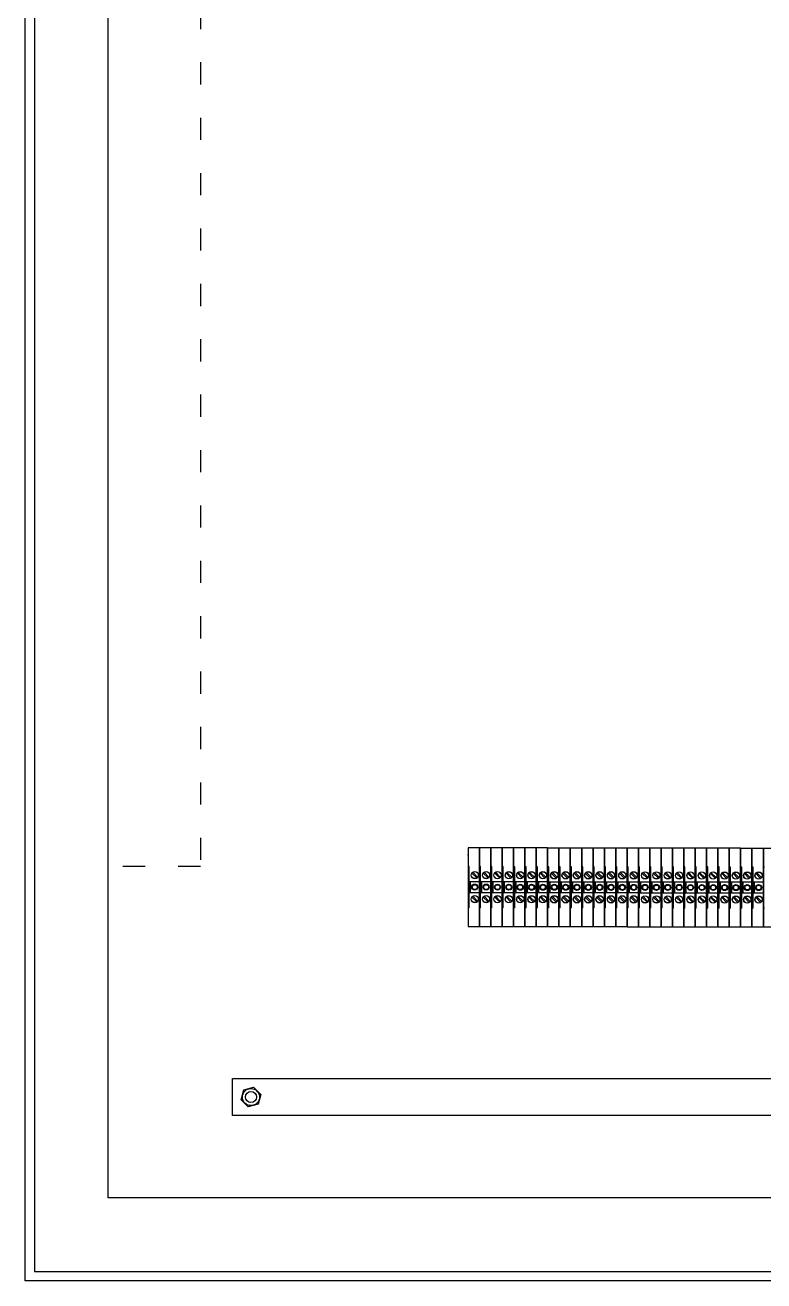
# Model space of a CAD drawing. Header units: millimetres. Extents: x 14879 to 47640, y -20740 to 344.
# Drawn here: x 43204 to 43605, y -1712 to -1032 of the extents above; entities that cross this region are included whole.
import ezdxf

# ---------------------------------------------------------------- set-up
doc = ezdxf.new("R2010")
doc.units = ezdxf.units.MM
doc.linetypes.add('ACAD_ISO03W100', pattern=[30, 12, -18])
doc.linetypes.add('DOT', pattern=[0.559539, 0, -0.27977, 0, -0.27977])
doc.layers.add('1', color=7, linetype='Continuous')

msp = doc.modelspace()

# ---------------------------------------------------------------- linework, layer by layer
for p, q in [((43204.5, -1711.79), (43204.5, 288.21)), ((43209.5, 283.21), (43209.5, -1706.79)), ((43249.5, -1666.79), (43249.5, 243.21)), ((43316.83, -1602.24), (43941.92, -1602.24)), ((43316.83, -1622.24), (43316.83, -1602.24)), ((43941.92, -1622.24), (43316.83, -1622.24)), ((43959.5, -1666.79), (43249.5, -1666.79)), ((43209.5, -1706.79), (43999.5, -1706.79)), ((44004.5, -1711.79), (43204.5, -1711.79))]:
    msp.add_line(p, q)
at = {"color": 1, "linetype": 'ACAD_ISO03W100'}
msp.add_lwpolyline([(43249.5, -361.79), (43299.49, -361.79), (43299.49, -1487.35), (43249.5, -1487.35)], close=True, dxfattribs=at)
at = {"color": 4}
msp.add_lwpolyline([(43332.14, -1610.82), (43330.72, -1616.13), (43325.41, -1617.55), (43321.52, -1613.67), (43322.94, -1608.35), (43328.25, -1606.93)], close=True, dxfattribs=at)
for radius in [4.64, 3]:
    msp.add_circle((43326.83, -1612.24), radius, dxfattribs=at)
at = {"layer": '1', "color": 7}
for p, q in [((43444.49, -1477.28), (43444.49, -1487.41)), ((43450.64, -1477.28), (43444.49, -1477.28)), ((43450.64, -1519.81), (43450.64, -1477.28)), ((43450.64, -1477.28), (43450.64, -1487.41)), ((43456.79, -1477.28), (43450.64, -1477.28)), ((43456.79, -1519.81), (43456.79, -1477.28)), ((43456.79, -1477.3), (43456.79, -1487.42)), ((43462.94, -1477.3), (43456.79, -1477.3)), ((43462.94, -1519.82), (43462.94, -1477.3)), ((43462.94, -1477.31), (43462.94, -1487.43)), ((43469.09, -1477.31), (43462.94, -1477.31)), ((43469.09, -1519.83), (43469.09, -1477.31)), ((43469.09, -1477.32), (43469.09, -1487.45)), ((43475.24, -1477.32), (43469.09, -1477.32)), ((43475.24, -1519.85), (43475.24, -1477.32)), ((43475.24, -1477.33), (43475.24, -1487.46)), ((43481.39, -1477.33), (43475.24, -1477.33)), ((43481.39, -1519.86), (43481.39, -1477.33)), ((43481.39, -1477.33), (43481.39, -1487.46)), ((43487.54, -1477.33), (43481.39, -1477.33)), ((43487.54, -1519.86), (43487.54, -1477.33)), ((43487.54, -1477.35), (43487.54, -1487.47)), ((43493.69, -1477.35), (43487.54, -1477.35)), ((43493.69, -1519.87), (43493.69, -1477.35)), ((43493.69, -1477.36), (43493.69, -1487.48)), ((43499.84, -1477.36), (43493.69, -1477.36)), ((43499.84, -1519.88), (43499.84, -1477.36)), ((43499.84, -1477.37), (43499.84, -1487.5)), ((43505.99, -1477.37), (43499.84, -1477.37)), ((43505.99, -1519.9), (43505.99, -1477.37)), ((43505.99, -1477.38), (43505.99, -1487.51)), ((43512.14, -1477.38), (43505.99, -1477.38)), ((43512.14, -1519.91), (43512.14, -1477.38)), ((43512.14, -1477.38), (43512.14, -1487.51)), ((43518.29, -1477.38), (43512.14, -1477.38)), ((43518.29, -1519.91), (43518.29, -1477.38)), ((43518.29, -1477.4), (43518.29, -1487.52)), ((43524.44, -1477.4), (43518.29, -1477.4)), ((43524.44, -1519.92), (43524.44, -1477.4)), ((43524.44, -1477.41), (43524.44, -1487.53)), ((43530.59, -1477.41), (43524.44, -1477.41)), ((43530.59, -1519.93), (43530.59, -1477.41)), ((43530.59, -1477.42), (43530.59, -1487.55)), ((43536.74, -1477.42), (43530.59, -1477.42)), ((43536.74, -1519.95), (43536.74, -1477.42)), ((43536.74, -1477.43), (43536.74, -1487.56)), ((43542.89, -1477.43), (43536.74, -1477.43)), ((43542.89, -1519.96), (43542.89, -1477.43)), ((43542.89, -1477.43), (43542.89, -1487.56)), ((43549.04, -1477.43), (43542.89, -1477.43)), ((43549.04, -1519.96), (43549.04, -1477.43)), ((43549.04, -1477.45), (43549.04, -1487.57)), ((43555.19, -1477.45), (43549.04, -1477.45)), ((43555.19, -1519.97), (43555.19, -1477.45)), ((43555.19, -1477.46), (43555.19, -1487.58)), ((43561.34, -1477.46), (43555.19, -1477.46)), ((43561.34, -1519.98), (43561.34, -1477.46)), ((43561.34, -1477.47), (43561.34, -1487.6)), ((43567.49, -1477.47), (43561.34, -1477.47)), ((43567.49, -1520), (43567.49, -1477.47)), ((43567.49, -1477.48), (43567.49, -1487.61)), ((43573.64, -1477.48), (43567.49, -1477.48)), ((43573.64, -1520.01), (43573.64, -1477.48)), ((43573.64, -1477.48), (43573.64, -1487.61)), ((43579.79, -1477.48), (43573.64, -1477.48)), ((43579.79, -1520.01), (43579.79, -1477.48)), ((43579.79, -1477.5), (43579.79, -1487.62)), ((43585.94, -1477.5), (43579.79, -1477.5)), ((43585.94, -1520.02), (43585.94, -1477.5)), ((43585.94, -1477.51), (43585.94, -1487.63)), ((43592.09, -1477.51), (43585.94, -1477.51)), ((43592.09, -1520.03), (43592.09, -1477.51)), ((43592.09, -1477.52), (43592.09, -1487.65)), ((43598.24, -1477.52), (43592.09, -1477.52)), ((43598.24, -1520.05), (43598.24, -1477.52)), ((43598.24, -1477.52), (43598.24, -1487.65)), ((43604.39, -1477.52), (43598.24, -1477.52)), ((43604.39, -1520.05), (43604.39, -1477.52)), ((43604.39, -1477.52), (43604.39, -1487.65)), ((43610.54, -1477.52), (43604.39, -1477.52)), ((43445.09, -1487.41), (43444.49, -1487.41)), ((43444.49, -1487.41), (43444.49, -1509.66)), ((43445.09, -1509.66), (43445.09, -1487.41)), ((43451.24, -1487.41), (43450.64, -1487.41)), ((43450.64, -1487.41), (43450.64, -1509.66)), ((43451.24, -1509.66), (43451.24, -1487.41)), ((43457.39, -1487.42), (43456.79, -1487.42)), ((43456.79, -1487.42), (43456.79, -1509.67)), ((43457.39, -1509.67), (43457.39, -1487.42)), ((43463.54, -1487.43), (43462.94, -1487.43)), ((43462.94, -1487.43), (43462.94, -1509.68)), ((43463.54, -1509.68), (43463.54, -1487.43)), ((43469.69, -1487.45), (43469.09, -1487.45)), ((43469.09, -1487.45), (43469.09, -1509.7)), ((43469.69, -1509.7), (43469.69, -1487.45)), ((43475.84, -1487.46), (43475.24, -1487.46)), ((43475.24, -1487.46), (43475.24, -1509.71)), ((43475.84, -1509.71), (43475.84, -1487.46)), ((43481.99, -1487.46), (43481.39, -1487.46)), ((43481.39, -1487.46), (43481.39, -1509.71)), ((43481.99, -1509.71), (43481.99, -1487.46)), ((43488.14, -1487.47), (43487.54, -1487.47)), ((43487.54, -1487.47), (43487.54, -1509.72)), ((43488.14, -1509.72), (43488.14, -1487.47)), ((43494.29, -1487.48), (43493.69, -1487.48)), ((43493.69, -1487.48), (43493.69, -1509.73)), ((43494.29, -1509.73), (43494.29, -1487.48)), ((43500.44, -1487.5), (43499.84, -1487.5)), ((43499.84, -1487.5), (43499.84, -1509.75)), ((43500.44, -1509.75), (43500.44, -1487.5)), ((43506.59, -1487.51), (43505.99, -1487.51)), ((43505.99, -1487.51), (43505.99, -1509.76)), ((43506.59, -1509.76), (43506.59, -1487.51)), ((43512.74, -1487.51), (43512.14, -1487.51)), ((43512.14, -1487.51), (43512.14, -1509.76)), ((43512.74, -1509.76), (43512.74, -1487.51)), ((43518.89, -1487.52), (43518.29, -1487.52)), ((43518.29, -1487.52), (43518.29, -1509.77)), ((43518.89, -1509.77), (43518.89, -1487.52)), ((43525.04, -1487.53), (43524.44, -1487.53)), ((43524.44, -1487.53), (43524.44, -1509.78)), ((43525.04, -1509.78), (43525.04, -1487.53)), ((43531.19, -1487.55), (43530.59, -1487.55)), ((43530.59, -1487.55), (43530.59, -1509.8)), ((43531.19, -1509.8), (43531.19, -1487.55)), ((43537.34, -1487.56), (43536.74, -1487.56)), ((43536.74, -1487.56), (43536.74, -1509.81)), ((43537.34, -1509.81), (43537.34, -1487.56)), ((43543.49, -1487.56), (43542.89, -1487.56)), ((43542.89, -1487.56), (43542.89, -1509.81)), ((43543.49, -1509.81), (43543.49, -1487.56)), ((43549.64, -1487.57), (43549.04, -1487.57)), ((43549.04, -1487.57), (43549.04, -1509.82)), ((43549.64, -1509.82), (43549.64, -1487.57)), ((43555.79, -1487.58), (43555.19, -1487.58)), ((43555.19, -1487.58), (43555.19, -1509.83)), ((43555.79, -1509.83), (43555.79, -1487.58)), ((43561.94, -1487.6), (43561.34, -1487.6)), ((43561.34, -1487.6), (43561.34, -1509.85)), ((43561.94, -1509.85), (43561.94, -1487.6)), ((43568.09, -1487.61), (43567.49, -1487.61)), ((43567.49, -1487.61), (43567.49, -1509.86)), ((43568.09, -1509.86), (43568.09, -1487.61)), ((43574.24, -1487.61), (43573.64, -1487.61)), ((43573.64, -1487.61), (43573.64, -1509.86)), ((43574.24, -1509.86), (43574.24, -1487.61)), ((43580.39, -1487.62), (43579.79, -1487.62)), ((43579.79, -1487.62), (43579.79, -1509.87)), ((43580.39, -1509.87), (43580.39, -1487.62)), ((43586.54, -1487.63), (43585.94, -1487.63)), ((43585.94, -1487.63), (43585.94, -1509.88)), ((43586.54, -1509.88), (43586.54, -1487.63)), ((43592.69, -1487.65), (43592.09, -1487.65)), ((43592.09, -1487.65), (43592.09, -1509.9)), ((43592.69, -1509.9), (43592.69, -1487.65)), ((43598.84, -1487.65), (43598.24, -1487.65)), ((43598.24, -1487.65), (43598.24, -1509.9)), ((43598.84, -1509.9), (43598.84, -1487.65)), ((43604.99, -1487.65), (43604.39, -1487.65)), ((43604.39, -1487.65), (43604.39, -1509.9)), ((43450.64, -1495.68), (43445.09, -1495.68)), ((43445.81, -1496.93), (43445.81, -1495.68)), ((43449.13, -1493.56), (43446.56, -1491)), ((43447.05, -1490.5), (43449.62, -1493.07)), ((43456.79, -1495.68), (43451.24, -1495.68)), ((43451.96, -1496.93), (43451.96, -1495.68)), ((43455.28, -1493.56), (43452.71, -1491)), ((43453.2, -1490.5), (43455.77, -1493.07)), ((43462.94, -1495.7), (43457.39, -1495.7)), ((43458.11, -1496.95), (43458.11, -1495.7)), ((43461.43, -1493.58), (43458.86, -1491.01)), ((43459.35, -1490.51), (43461.92, -1493.08)), ((43469.09, -1495.71), (43463.54, -1495.71)), ((43464.26, -1496.96), (43464.26, -1495.71)), ((43467.58, -1493.59), (43465.01, -1491.02)), ((43465.5, -1490.53), (43468.07, -1493.09)), ((43475.24, -1495.72), (43469.69, -1495.72)), ((43470.41, -1496.97), (43470.41, -1495.72)), ((43473.73, -1493.6), (43471.16, -1491.03)), ((43471.65, -1490.54), (43474.22, -1493.11)), ((43481.39, -1495.73), (43475.84, -1495.73)), ((43476.56, -1496.98), (43476.56, -1495.73)), ((43479.88, -1493.61), (43477.31, -1491.05)), ((43477.8, -1490.55), (43480.37, -1493.12)), ((43487.54, -1495.73), (43481.99, -1495.73)), ((43482.71, -1496.98), (43482.71, -1495.73)), ((43486.03, -1493.61), (43483.46, -1491.05)), ((43483.95, -1490.55), (43486.52, -1493.12)), ((43493.69, -1495.75), (43488.14, -1495.75)), ((43488.86, -1497), (43488.86, -1495.75)), ((43492.18, -1493.63), (43489.61, -1491.06)), ((43490.1, -1490.56), (43492.67, -1493.13)), ((43499.84, -1495.76), (43494.29, -1495.76)), ((43495.01, -1497.01), (43495.01, -1495.76)), ((43498.33, -1493.64), (43495.76, -1491.07)), ((43496.25, -1490.58), (43498.82, -1493.14)), ((43505.99, -1495.77), (43500.44, -1495.77)), ((43501.16, -1497.02), (43501.16, -1495.77)), ((43504.48, -1493.65), (43501.91, -1491.08)), ((43502.4, -1490.59), (43504.97, -1493.16)), ((43512.14, -1495.78), (43506.59, -1495.78)), ((43507.31, -1497.03), (43507.31, -1495.78)), ((43510.63, -1493.66), (43508.06, -1491.1)), ((43508.55, -1490.6), (43511.12, -1493.17)), ((43518.29, -1495.78), (43512.74, -1495.78)), ((43513.46, -1497.03), (43513.46, -1495.78)), ((43516.78, -1493.66), (43514.21, -1491.1)), ((43514.7, -1490.6), (43517.27, -1493.17)), ((43524.44, -1495.8), (43518.89, -1495.8)), ((43519.61, -1497.05), (43519.61, -1495.8)), ((43522.93, -1493.68), (43520.36, -1491.11)), ((43520.85, -1490.61), (43523.42, -1493.18)), ((43530.59, -1495.81), (43525.04, -1495.81)), ((43525.76, -1497.06), (43525.76, -1495.81)), ((43529.08, -1493.69), (43526.51, -1491.12)), ((43527, -1490.63), (43529.57, -1493.19)), ((43536.74, -1495.82), (43531.19, -1495.82)), ((43531.91, -1497.07), (43531.91, -1495.82)), ((43535.23, -1493.7), (43532.66, -1491.13)), ((43533.15, -1490.64), (43535.72, -1493.21)), ((43542.89, -1495.83), (43537.34, -1495.83)), ((43538.06, -1497.08), (43538.06, -1495.83)), ((43541.38, -1493.71), (43538.81, -1491.15)), ((43539.3, -1490.65), (43541.87, -1493.22)), ((43549.04, -1495.83), (43543.49, -1495.83)), ((43544.21, -1497.08), (43544.21, -1495.83)), ((43547.53, -1493.71), (43544.96, -1491.15)), ((43545.45, -1490.65), (43548.02, -1493.22)), ((43555.19, -1495.85), (43549.64, -1495.85)), ((43550.36, -1497.1), (43550.36, -1495.85)), ((43553.68, -1493.73), (43551.11, -1491.16)), ((43551.6, -1490.66), (43554.17, -1493.23)), ((43561.34, -1495.86), (43555.79, -1495.86)), ((43556.51, -1497.11), (43556.51, -1495.86)), ((43559.83, -1493.74), (43557.26, -1491.17)), ((43557.75, -1490.68), (43560.32, -1493.24)), ((43567.49, -1495.87), (43561.94, -1495.87)), ((43562.66, -1497.12), (43562.66, -1495.87)), ((43565.98, -1493.75), (43563.41, -1491.18)), ((43563.9, -1490.69), (43566.47, -1493.26)), ((43573.64, -1495.88), (43568.09, -1495.88)), ((43568.81, -1497.13), (43568.81, -1495.88)), ((43572.13, -1493.76), (43569.56, -1491.2)), ((43570.05, -1490.7), (43572.62, -1493.27)), ((43579.79, -1495.88), (43574.24, -1495.88)), ((43574.96, -1497.13), (43574.96, -1495.88)), ((43578.28, -1493.76), (43575.71, -1491.2)), ((43576.2, -1490.7), (43578.77, -1493.27)), ((43585.94, -1495.9), (43580.39, -1495.9)), ((43581.11, -1497.15), (43581.11, -1495.9)), ((43584.43, -1493.78), (43581.86, -1491.21)), ((43582.35, -1490.71), (43584.92, -1493.28)), ((43592.09, -1495.91), (43586.54, -1495.91)), ((43587.26, -1497.16), (43587.26, -1495.91)), ((43590.58, -1493.79), (43588.01, -1491.22)), ((43588.5, -1490.73), (43591.07, -1493.29)), ((43598.24, -1495.92), (43592.69, -1495.92)), ((43593.41, -1497.17), (43593.41, -1495.92)), ((43596.73, -1493.8), (43594.16, -1491.23)), ((43594.65, -1490.74), (43597.22, -1493.31)), ((43604.39, -1495.92), (43598.84, -1495.92)), ((43599.56, -1497.17), (43599.56, -1495.92)), ((43602.88, -1493.8), (43600.31, -1491.23)), ((43600.8, -1490.74), (43603.37, -1493.31)), ((43445.09, -1496.93), (43445.81, -1496.93)), ((43445.81, -1500.13), (43445.09, -1500.13)), ((43445.09, -1501.38), (43450.64, -1501.38)), ((43445.81, -1500.13), (43445.81, -1496.93)), ((43445.81, -1501.38), (43445.81, -1500.13)), ((43451.24, -1496.93), (43451.96, -1496.93)), ((43451.96, -1500.13), (43451.24, -1500.13)), ((43451.24, -1501.38), (43456.79, -1501.38)), ((43451.96, -1500.13), (43451.96, -1496.93)), ((43451.96, -1501.38), (43451.96, -1500.13)), ((43457.39, -1496.95), (43458.11, -1496.95)), ((43458.11, -1500.15), (43457.39, -1500.15)), ((43457.39, -1501.4), (43462.94, -1501.4)), ((43458.11, -1500.15), (43458.11, -1496.95)), ((43458.11, -1501.4), (43458.11, -1500.15)), ((43463.54, -1496.96), (43464.26, -1496.96)), ((43464.26, -1500.16), (43463.54, -1500.16)), ((43463.54, -1501.41), (43469.09, -1501.41)), ((43464.26, -1500.16), (43464.26, -1496.96)), ((43464.26, -1501.41), (43464.26, -1500.16)), ((43469.69, -1496.97), (43470.41, -1496.97)), ((43470.41, -1500.17), (43469.69, -1500.17)), ((43469.69, -1501.42), (43475.24, -1501.42)), ((43470.41, -1500.17), (43470.41, -1496.97)), ((43470.41, -1501.42), (43470.41, -1500.17)), ((43475.84, -1496.98), (43476.56, -1496.98)), ((43476.56, -1500.18), (43475.84, -1500.18)), ((43475.84, -1501.43), (43481.39, -1501.43)), ((43476.56, -1500.18), (43476.56, -1496.98)), ((43476.56, -1501.43), (43476.56, -1500.18)), ((43481.99, -1496.98), (43482.71, -1496.98)), ((43482.71, -1500.18), (43481.99, -1500.18)), ((43481.99, -1501.43), (43487.54, -1501.43)), ((43482.71, -1500.18), (43482.71, -1496.98)), ((43482.71, -1501.43), (43482.71, -1500.18)), ((43488.14, -1497), (43488.86, -1497)), ((43488.86, -1500.2), (43488.14, -1500.2)), ((43488.14, -1501.45), (43493.69, -1501.45)), ((43488.86, -1500.2), (43488.86, -1497)), ((43488.86, -1501.45), (43488.86, -1500.2)), ((43494.29, -1497.01), (43495.01, -1497.01)), ((43495.01, -1500.21), (43494.29, -1500.21)), ((43494.29, -1501.46), (43499.84, -1501.46)), ((43495.01, -1500.21), (43495.01, -1497.01)), ((43495.01, -1501.46), (43495.01, -1500.21)), ((43500.44, -1497.02), (43501.16, -1497.02)), ((43501.16, -1500.22), (43500.44, -1500.22)), ((43500.44, -1501.47), (43505.99, -1501.47)), ((43501.16, -1500.22), (43501.16, -1497.02)), ((43501.16, -1501.47), (43501.16, -1500.22)), ((43506.59, -1497.03), (43507.31, -1497.03)), ((43507.31, -1500.23), (43506.59, -1500.23)), ((43506.59, -1501.48), (43512.14, -1501.48)), ((43507.31, -1500.23), (43507.31, -1497.03)), ((43507.31, -1501.48), (43507.31, -1500.23)), ((43512.74, -1497.03), (43513.46, -1497.03)), ((43513.46, -1500.23), (43512.74, -1500.23)), ((43512.74, -1501.48), (43518.29, -1501.48)), ((43513.46, -1500.23), (43513.46, -1497.03)), ((43513.46, -1501.48), (43513.46, -1500.23)), ((43518.89, -1497.05), (43519.61, -1497.05)), ((43519.61, -1500.25), (43518.89, -1500.25)), ((43518.89, -1501.5), (43524.44, -1501.5)), ((43519.61, -1500.25), (43519.61, -1497.05)), ((43519.61, -1501.5), (43519.61, -1500.25)), ((43525.04, -1497.06), (43525.76, -1497.06)), ((43525.76, -1500.26), (43525.04, -1500.26)), ((43525.04, -1501.51), (43530.59, -1501.51)), ((43525.76, -1500.26), (43525.76, -1497.06)), ((43525.76, -1501.51), (43525.76, -1500.26)), ((43531.19, -1497.07), (43531.91, -1497.07)), ((43531.91, -1500.27), (43531.19, -1500.27)), ((43531.19, -1501.52), (43536.74, -1501.52)), ((43531.91, -1500.27), (43531.91, -1497.07)), ((43531.91, -1501.52), (43531.91, -1500.27)), ((43537.34, -1497.08), (43538.06, -1497.08)), ((43538.06, -1500.28), (43537.34, -1500.28)), ((43537.34, -1501.53), (43542.89, -1501.53)), ((43538.06, -1500.28), (43538.06, -1497.08)), ((43538.06, -1501.53), (43538.06, -1500.28)), ((43543.49, -1497.08), (43544.21, -1497.08)), ((43544.21, -1500.28), (43543.49, -1500.28)), ((43543.49, -1501.53), (43549.04, -1501.53)), ((43544.21, -1500.28), (43544.21, -1497.08)), ((43544.21, -1501.53), (43544.21, -1500.28)), ((43549.64, -1497.1), (43550.36, -1497.1)), ((43550.36, -1500.3), (43549.64, -1500.3)), ((43549.64, -1501.55), (43555.19, -1501.55)), ((43550.36, -1500.3), (43550.36, -1497.1)), ((43550.36, -1501.55), (43550.36, -1500.3)), ((43555.79, -1497.11), (43556.51, -1497.11)), ((43556.51, -1500.31), (43555.79, -1500.31)), ((43555.79, -1501.56), (43561.34, -1501.56)), ((43556.51, -1500.31), (43556.51, -1497.11)), ((43556.51, -1501.56), (43556.51, -1500.31)), ((43561.94, -1497.12), (43562.66, -1497.12)), ((43562.66, -1500.32), (43561.94, -1500.32)), ((43561.94, -1501.57), (43567.49, -1501.57)), ((43562.66, -1500.32), (43562.66, -1497.12)), ((43562.66, -1501.57), (43562.66, -1500.32)), ((43568.09, -1497.13), (43568.81, -1497.13)), ((43568.81, -1500.33), (43568.09, -1500.33)), ((43568.09, -1501.58), (43573.64, -1501.58)), ((43568.81, -1500.33), (43568.81, -1497.13)), ((43568.81, -1501.58), (43568.81, -1500.33)), ((43574.24, -1497.13), (43574.96, -1497.13)), ((43574.96, -1500.33), (43574.24, -1500.33)), ((43574.24, -1501.58), (43579.79, -1501.58)), ((43574.96, -1500.33), (43574.96, -1497.13)), ((43574.96, -1501.58), (43574.96, -1500.33)), ((43580.39, -1497.15), (43581.11, -1497.15)), ((43581.11, -1500.35), (43580.39, -1500.35)), ((43580.39, -1501.6), (43585.94, -1501.6)), ((43581.11, -1500.35), (43581.11, -1497.15)), ((43581.11, -1501.6), (43581.11, -1500.35)), ((43586.54, -1497.16), (43587.26, -1497.16)), ((43587.26, -1500.36), (43586.54, -1500.36)), ((43586.54, -1501.61), (43592.09, -1501.61)), ((43587.26, -1500.36), (43587.26, -1497.16)), ((43587.26, -1501.61), (43587.26, -1500.36)), ((43592.69, -1497.17), (43593.41, -1497.17)), ((43593.41, -1500.37), (43592.69, -1500.37)), ((43592.69, -1501.62), (43598.24, -1501.62)), ((43593.41, -1500.37), (43593.41, -1497.17)), ((43593.41, -1501.62), (43593.41, -1500.37)), ((43598.84, -1497.17), (43599.56, -1497.17)), ((43599.56, -1500.37), (43598.84, -1500.37)), ((43598.84, -1501.62), (43604.39, -1501.62)), ((43599.56, -1500.37), (43599.56, -1497.17)), ((43599.56, -1501.62), (43599.56, -1500.37)), ((43445.09, -1509.66), (43444.49, -1509.66)), ((43444.49, -1509.66), (43444.49, -1519.81)), ((43449.13, -1506.56), (43446.56, -1504)), ((43447.05, -1503.5), (43449.62, -1506.07)), ((43451.24, -1509.66), (43450.64, -1509.66)), ((43450.64, -1509.66), (43450.64, -1519.81)), ((43455.28, -1506.56), (43452.71, -1504)), ((43453.2, -1503.5), (43455.77, -1506.07)), ((43457.39, -1509.67), (43456.79, -1509.67)), ((43456.79, -1509.67), (43456.79, -1519.82)), ((43461.43, -1506.58), (43458.86, -1504.01)), ((43459.35, -1503.51), (43461.92, -1506.08)), ((43463.54, -1509.68), (43462.94, -1509.68)), ((43462.94, -1509.68), (43462.94, -1519.83)), ((43467.58, -1506.59), (43465.01, -1504.02)), ((43465.5, -1503.53), (43468.07, -1506.09)), ((43469.69, -1509.7), (43469.09, -1509.7)), ((43469.09, -1509.7), (43469.09, -1519.85)), ((43473.73, -1506.6), (43471.16, -1504.03)), ((43471.65, -1503.54), (43474.22, -1506.11)), ((43475.84, -1509.71), (43475.24, -1509.71)), ((43475.24, -1509.71), (43475.24, -1519.86)), ((43479.88, -1506.61), (43477.31, -1504.05)), ((43477.8, -1503.55), (43480.37, -1506.12)), ((43481.99, -1509.71), (43481.39, -1509.71)), ((43481.39, -1509.71), (43481.39, -1519.86)), ((43486.03, -1506.61), (43483.46, -1504.05)), ((43483.95, -1503.55), (43486.52, -1506.12)), ((43488.14, -1509.72), (43487.54, -1509.72)), ((43487.54, -1509.72), (43487.54, -1519.87)), ((43492.18, -1506.63), (43489.61, -1504.06)), ((43490.1, -1503.56), (43492.67, -1506.13)), ((43494.29, -1509.73), (43493.69, -1509.73)), ((43493.69, -1509.73), (43493.69, -1519.88)), ((43498.33, -1506.64), (43495.76, -1504.07)), ((43496.25, -1503.58), (43498.82, -1506.14)), ((43500.44, -1509.75), (43499.84, -1509.75)), ((43499.84, -1509.75), (43499.84, -1519.9)), ((43504.48, -1506.65), (43501.91, -1504.08)), ((43502.4, -1503.59), (43504.97, -1506.16)), ((43506.59, -1509.76), (43505.99, -1509.76)), ((43505.99, -1509.76), (43505.99, -1519.91)), ((43510.63, -1506.66), (43508.06, -1504.1)), ((43508.55, -1503.6), (43511.12, -1506.17)), ((43512.74, -1509.76), (43512.14, -1509.76)), ((43512.14, -1509.76), (43512.14, -1519.91)), ((43516.78, -1506.66), (43514.21, -1504.1)), ((43514.7, -1503.6), (43517.27, -1506.17)), ((43518.89, -1509.77), (43518.29, -1509.77)), ((43518.29, -1509.77), (43518.29, -1519.92)), ((43522.93, -1506.68), (43520.36, -1504.11)), ((43520.85, -1503.61), (43523.42, -1506.18)), ((43525.04, -1509.78), (43524.44, -1509.78)), ((43524.44, -1509.78), (43524.44, -1519.93)), ((43529.08, -1506.69), (43526.51, -1504.12)), ((43527, -1503.63), (43529.57, -1506.19)), ((43531.19, -1509.8), (43530.59, -1509.8)), ((43530.59, -1509.8), (43530.59, -1519.95)), ((43535.23, -1506.7), (43532.66, -1504.13)), ((43533.15, -1503.64), (43535.72, -1506.21)), ((43537.34, -1509.81), (43536.74, -1509.81)), ((43536.74, -1509.81), (43536.74, -1519.96)), ((43541.38, -1506.71), (43538.81, -1504.15)), ((43539.3, -1503.65), (43541.87, -1506.22)), ((43543.49, -1509.81), (43542.89, -1509.81)), ((43542.89, -1509.81), (43542.89, -1519.96)), ((43547.53, -1506.71), (43544.96, -1504.15)), ((43545.45, -1503.65), (43548.02, -1506.22)), ((43549.64, -1509.82), (43549.04, -1509.82)), ((43549.04, -1509.82), (43549.04, -1519.97)), ((43553.68, -1506.73), (43551.11, -1504.16)), ((43551.6, -1503.66), (43554.17, -1506.23)), ((43555.79, -1509.83), (43555.19, -1509.83)), ((43555.19, -1509.83), (43555.19, -1519.98)), ((43559.83, -1506.74), (43557.26, -1504.17)), ((43557.75, -1503.68), (43560.32, -1506.24)), ((43561.94, -1509.85), (43561.34, -1509.85)), ((43561.34, -1509.85), (43561.34, -1520)), ((43565.98, -1506.75), (43563.41, -1504.18)), ((43563.9, -1503.69), (43566.47, -1506.26)), ((43568.09, -1509.86), (43567.49, -1509.86)), ((43567.49, -1509.86), (43567.49, -1520.01)), ((43572.13, -1506.76), (43569.56, -1504.2)), ((43570.05, -1503.7), (43572.62, -1506.27)), ((43574.24, -1509.86), (43573.64, -1509.86)), ((43573.64, -1509.86), (43573.64, -1520.01)), ((43578.28, -1506.76), (43575.71, -1504.2)), ((43576.2, -1503.7), (43578.77, -1506.27)), ((43580.39, -1509.87), (43579.79, -1509.87)), ((43579.79, -1509.87), (43579.79, -1520.02)), ((43584.43, -1506.78), (43581.86, -1504.21)), ((43582.35, -1503.71), (43584.92, -1506.28)), ((43586.54, -1509.88), (43585.94, -1509.88)), ((43585.94, -1509.88), (43585.94, -1520.03)), ((43590.58, -1506.79), (43588.01, -1504.22)), ((43588.5, -1503.73), (43591.07, -1506.29)), ((43592.69, -1509.9), (43592.09, -1509.9)), ((43592.09, -1509.9), (43592.09, -1520.05)), ((43596.73, -1506.8), (43594.16, -1504.23)), ((43594.65, -1503.74), (43597.22, -1506.31)), ((43598.84, -1509.9), (43598.24, -1509.9)), ((43598.24, -1509.9), (43598.24, -1520.05)), ((43602.88, -1506.8), (43600.31, -1504.23)), ((43600.8, -1503.74), (43603.37, -1506.31)), ((43604.99, -1509.9), (43604.39, -1509.9)), ((43604.39, -1509.9), (43604.39, -1520.05)), ((43444.49, -1519.81), (43450.64, -1519.81)), ((43450.64, -1519.81), (43456.79, -1519.81)), ((43456.79, -1519.82), (43462.94, -1519.82)), ((43462.94, -1519.83), (43469.09, -1519.83)), ((43469.09, -1519.85), (43475.24, -1519.85)), ((43475.24, -1519.86), (43481.39, -1519.86)), ((43481.39, -1519.86), (43487.54, -1519.86)), ((43487.54, -1519.87), (43493.69, -1519.87)), ((43493.69, -1519.88), (43499.84, -1519.88)), ((43499.84, -1519.9), (43505.99, -1519.9)), ((43505.99, -1519.91), (43512.14, -1519.91)), ((43512.14, -1519.91), (43518.29, -1519.91)), ((43518.29, -1519.92), (43524.44, -1519.92)), ((43524.44, -1519.93), (43530.59, -1519.93)), ((43530.59, -1519.95), (43536.74, -1519.95)), ((43536.74, -1519.96), (43542.89, -1519.96)), ((43542.89, -1519.96), (43549.04, -1519.96)), ((43549.04, -1519.97), (43555.19, -1519.97)), ((43555.19, -1519.98), (43561.34, -1519.98)), ((43561.34, -1520), (43567.49, -1520)), ((43567.49, -1520.01), (43573.64, -1520.01)), ((43573.64, -1520.01), (43579.79, -1520.01)), ((43579.79, -1520.02), (43585.94, -1520.02)), ((43585.94, -1520.03), (43592.09, -1520.03)), ((43592.09, -1520.05), (43598.24, -1520.05)), ((43598.24, -1520.05), (43604.39, -1520.05)), ((43604.39, -1520.05), (43610.54, -1520.05))]:
    msp.add_line(p, q, dxfattribs=at)
for centre, radius in [((43448.09, -1492.03), 2), ((43448.09, -1492.03), 1.9), ((43454.24, -1492.03), 2), ((43454.24, -1492.03), 1.9), ((43460.39, -1492.05), 2), ((43460.39, -1492.05), 1.9), ((43466.54, -1492.06), 2), ((43466.54, -1492.06), 1.9), ((43472.69, -1492.07), 2), ((43472.69, -1492.07), 1.9), ((43478.84, -1492.08), 2), ((43478.84, -1492.08), 1.9), ((43484.99, -1492.08), 2), ((43484.99, -1492.08), 1.9), ((43491.14, -1492.1), 2), ((43491.14, -1492.1), 1.9), ((43497.29, -1492.11), 2), ((43497.29, -1492.11), 1.9), ((43503.44, -1492.12), 2), ((43503.44, -1492.12), 1.9), ((43509.59, -1492.13), 2), ((43509.59, -1492.13), 1.9), ((43515.74, -1492.13), 2), ((43515.74, -1492.13), 1.9), ((43521.89, -1492.15), 2), ((43521.89, -1492.15), 1.9), ((43528.04, -1492.16), 2), ((43528.04, -1492.16), 1.9), ((43534.19, -1492.17), 2), ((43534.19, -1492.17), 1.9), ((43540.34, -1492.18), 2), ((43540.34, -1492.18), 1.9), ((43546.49, -1492.18), 2), ((43546.49, -1492.18), 1.9), ((43552.64, -1492.2), 2), ((43552.64, -1492.2), 1.9), ((43558.79, -1492.21), 2), ((43558.79, -1492.21), 1.9), ((43564.94, -1492.22), 2), ((43564.94, -1492.22), 1.9), ((43571.09, -1492.23), 2), ((43571.09, -1492.23), 1.9), ((43577.24, -1492.23), 2), ((43577.24, -1492.23), 1.9), ((43583.39, -1492.25), 2), ((43583.39, -1492.25), 1.9), ((43589.54, -1492.26), 2), ((43589.54, -1492.26), 1.9), ((43595.69, -1492.27), 2), ((43595.69, -1492.27), 1.9), ((43601.84, -1492.27), 2), ((43601.84, -1492.27), 1.9), ((43448.09, -1505.03), 2), ((43448.09, -1505.03), 1.9), ((43448.09, -1498.53), 1.65), ((43448.09, -1498.53), 1.3), ((43454.24, -1505.03), 2), ((43454.24, -1505.03), 1.9), ((43454.24, -1498.53), 1.65), ((43454.24, -1498.53), 1.3), ((43460.39, -1505.05), 2), ((43460.39, -1505.05), 1.9), ((43460.39, -1498.55), 1.65), ((43460.39, -1498.55), 1.3), ((43466.54, -1505.06), 2), ((43466.54, -1498.56), 1.65), ((43466.54, -1498.56), 1.3), ((43472.69, -1505.07), 2), ((43472.69, -1498.57), 1.65), ((43472.69, -1498.57), 1.3), ((43478.84, -1505.08), 2), ((43478.84, -1498.58), 1.65), ((43478.84, -1498.58), 1.3), ((43484.99, -1505.08), 2), ((43484.99, -1498.58), 1.65), ((43484.99, -1498.58), 1.3), ((43491.14, -1505.1), 2), ((43491.14, -1498.6), 1.65), ((43491.14, -1498.6), 1.3), ((43497.29, -1505.11), 2), ((43497.29, -1498.61), 1.65), ((43497.29, -1498.61), 1.3), ((43503.44, -1505.12), 2), ((43503.44, -1498.62), 1.65), ((43503.44, -1498.62), 1.3), ((43509.59, -1505.13), 2), ((43509.59, -1498.63), 1.65), ((43509.59, -1498.63), 1.3), ((43515.74, -1505.13), 2), ((43515.74, -1498.63), 1.65), ((43515.74, -1498.63), 1.3), ((43521.89, -1498.65), 1.65), ((43521.89, -1498.65), 1.3), ((43528.04, -1498.66), 1.65), ((43528.04, -1498.66), 1.3), ((43534.19, -1498.67), 1.65), ((43534.19, -1498.67), 1.3), ((43540.34, -1498.68), 1.65), ((43540.34, -1498.68), 1.3), ((43546.49, -1498.68), 1.65), ((43546.49, -1498.68), 1.3), ((43552.64, -1498.7), 1.65), ((43552.64, -1498.7), 1.3), ((43558.79, -1498.71), 1.65), ((43558.79, -1498.71), 1.3), ((43564.94, -1498.72), 1.65), ((43564.94, -1498.72), 1.3), ((43571.09, -1498.73), 1.65), ((43571.09, -1498.73), 1.3), ((43577.24, -1498.73), 1.65), ((43577.24, -1498.73), 1.3), ((43583.39, -1498.75), 1.65), ((43583.39, -1498.75), 1.3), ((43589.54, -1498.76), 1.65), ((43589.54, -1498.76), 1.3), ((43595.69, -1498.77), 1.65), ((43595.69, -1498.77), 1.3), ((43601.84, -1498.77), 1.65), ((43601.84, -1498.77), 1.3), ((43466.54, -1505.06), 1.9), ((43472.69, -1505.07), 1.9), ((43478.84, -1505.08), 1.9), ((43484.99, -1505.08), 1.9), ((43491.14, -1505.1), 1.9), ((43497.29, -1505.11), 1.9), ((43503.44, -1505.12), 1.9), ((43509.59, -1505.13), 1.9), ((43515.74, -1505.13), 1.9), ((43521.89, -1505.15), 2), ((43521.89, -1505.15), 1.9), ((43528.04, -1505.16), 2), ((43528.04, -1505.16), 1.9), ((43534.19, -1505.17), 2), ((43534.19, -1505.17), 1.9), ((43540.34, -1505.18), 2), ((43540.34, -1505.18), 1.9), ((43546.49, -1505.18), 2), ((43546.49, -1505.18), 1.9), ((43552.64, -1505.2), 2), ((43552.64, -1505.2), 1.9), ((43558.79, -1505.21), 2), ((43558.79, -1505.21), 1.9), ((43564.94, -1505.22), 2), ((43564.94, -1505.22), 1.9), ((43571.09, -1505.23), 2), ((43571.09, -1505.23), 1.9), ((43577.24, -1505.23), 2), ((43577.24, -1505.23), 1.9), ((43583.39, -1505.25), 2), ((43583.39, -1505.25), 1.9), ((43589.54, -1505.26), 2), ((43589.54, -1505.26), 1.9), ((43595.69, -1505.27), 2), ((43595.69, -1505.27), 1.9), ((43601.84, -1505.27), 2), ((43601.84, -1505.27), 1.9)]:
    msp.add_circle(centre, radius, dxfattribs=at)
at = {"layer": '1', "color": 7, "linetype": 'DOT'}
for p in [(43444.49, -1481.03), (43450.64, -1481.03), (43456.79, -1481.05), (43462.94, -1481.06), (43469.09, -1481.07), (43475.24, -1481.08), (43481.39, -1481.08), (43487.54, -1481.1), (43493.69, -1481.11), (43499.84, -1481.12), (43505.99, -1481.13), (43512.14, -1481.13), (43518.29, -1481.15), (43524.44, -1481.16), (43530.59, -1481.17), (43536.74, -1481.18), (43542.89, -1481.18), (43549.04, -1481.2), (43555.19, -1481.21), (43561.34, -1481.22), (43567.49, -1481.23), (43573.64, -1481.23), (43579.79, -1481.25), (43585.94, -1481.26), (43592.09, -1481.27), (43598.24, -1481.27), (43604.39, -1481.27)]:
    msp.add_point(p, dxfattribs=at)

doc.saveas('drawing.dxf')
